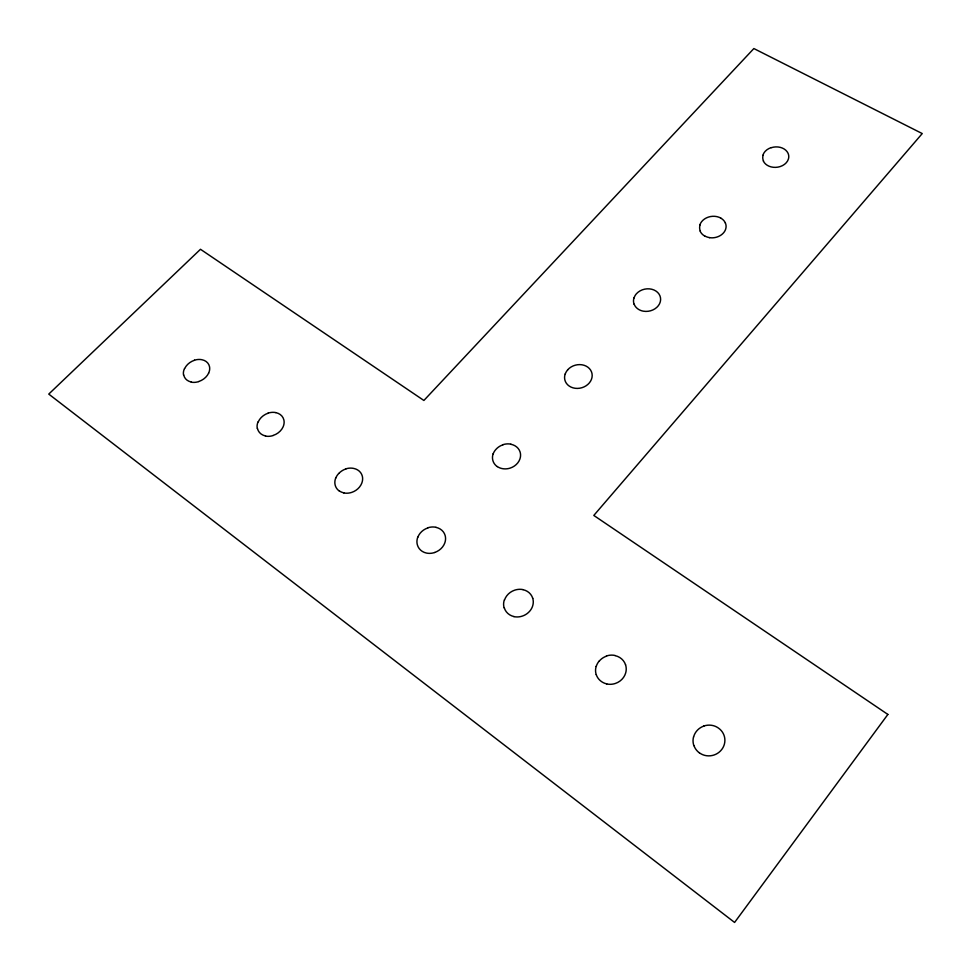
<?xml version="1.0" encoding="UTF-8"?>
<svg xmlns="http://www.w3.org/2000/svg" width="971" height="971" viewBox="0 0 971 971"><rect width="100%" height="100%" fill="white"/><g stroke="black" fill="none" stroke-linecap="round" stroke-linejoin="round"><path stroke-width="1.46" d="M208.619 373.155A13.679 10.645 -28.3 0 1 198.764 381.494M191.36 382.028A13.679 10.645 -28.3 0 1 183.737 374.976M184.684 368.519A13.679 10.645 -28.3 0 1 194.516 360.253M208.619 373.192A13.788 10.73 -28.3 0 0 209.518 366.686A13.679 10.645 -28.3 0 0 201.859 359.707A13.788 10.73 -28.3 0 0 194.394 360.217M198.691 381.603A13.788 10.73 -28.3 0 1 191.238 382.161M183.543 375.049A13.788 10.73 -28.3 0 1 184.49 368.555M275.776 412.626A13.995 11.264 -28.1 0 1 283.884 419.97A14.092 11.349 -28.1 0 1 283.144 426.779A13.995 11.264 -28.1 0 1 273.203 435.421M265.581 435.955A13.995 11.264 -28.1 0 1 257.497 428.527M258.298 421.766A13.995 11.264 -28.1 0 1 268.202 413.173M273.13 435.542A14.092 11.349 -28.1 0 1 265.447 436.088M257.291 428.599A14.092 11.349 -28.1 0 1 258.092 421.802M268.081 413.124A14.092 11.349 -28.1 0 1 275.703 412.578M343.855 492.831A14.31 11.931 -27.8 0 1 339.195 490.804M338.83 473.423A14.31 11.931 -27.8 0 1 345.894 468.944M339.11 490.889A14.31 11.931 -27.8 0 1 335.165 485.075A14.419 12.028 -27.8 0 1 335.748 477.914M335.784 477.999A14.31 11.931 -27.8 0 1 338.745 473.46M343.77 492.928A14.419 12.028 -27.8 0 0 351.696 492.394A14.31 11.931 -27.8 0 0 361.746 483.242A14.419 12.028 -27.8 0 0 362.317 476.154A14.31 11.931 -27.8 0 0 353.711 468.423A14.419 12.028 -27.8 0 0 345.81 468.859M763.327 161.016A13.121 10.244 -5.5 0 0 780.126 166.587A13.036 10.171 -5.5 0 0 788.44 158.916A13.121 10.244 -5.5 0 0 787.967 153.102A13.036 10.171 -5.5 0 0 771.338 147.677M762.915 155.202A13.121 10.244 -5.5 0 1 771.217 147.604M763.509 160.992A13.036 10.171 -5.5 0 1 763.097 155.226M725.361 222.942A13.376 10.73 -7.8 0 1 725.689 229.047A13.278 10.657 -7.8 0 1 723.395 233.004A13.266 10.645 -7.8 0 1 717.083 237.009A13.376 10.73 -7.8 0 1 709.449 237.652M704.679 236.014A13.376 10.73 -7.8 0 1 700.115 231.086M699.848 224.981A13.376 10.73 -7.8 0 1 720.798 218.087M700.309 231.062A13.278 10.657 -7.8 0 1 700.042 225.017M720.798 218.135A13.278 10.657 -7.8 0 1 725.361 222.99M709.546 237.604A13.266 10.645 -7.8 0 1 704.788 235.965M634.112 304.275A13.643 11.227 -10.9 0 1 634.002 297.866M634.184 304.263A13.533 11.142 -10.9 0 0 638.663 309.433A13.545 11.142 -10.9 0 0 643.457 311.193A13.643 11.227 -10.9 0 0 659.527 303.814A13.643 11.227 -10.9 0 0 654.005 290.001A13.643 11.227 -10.9 0 0 636.442 293.74A13.533 11.142 -10.9 0 0 634.075 297.903M567.744 369.733A13.946 11.737 -15 0 1 590.574 370.048A13.946 11.737 -15 0 1 579.699 388.218A13.946 11.737 -15 0 1 565.158 374.053M565.231 374.029A13.849 11.664 -15 0 1 567.829 369.72M497.383 466.59A14.213 12.174 -20.5 0 0 502.238 468.605A14.31 12.259 -20.5 0 0 510.2 468.095A14.213 12.174 -20.5 0 0 519.91 459.016A14.322 12.259 -20.5 0 0 520.068 451.916A14.213 12.174 -20.5 0 0 510.88 444.269M502.966 444.815A14.213 12.174 -20.5 0 0 496.035 449.282A14.213 12.174 -20.5 0 0 493.195 453.797M497.298 466.626A14.213 12.174 -20.5 0 1 492.965 460.837A14.31 12.259 -20.5 0 1 493.159 453.712M502.881 444.694A14.31 12.259 -20.5 0 1 510.843 444.148M417.773 537.315A14.65 12.672 -27.1 0 1 427.847 527.933M434.607 552.535A14.759 12.769 -27.1 0 1 426.415 553.057A14.65 12.672 -27.1 0 1 417.336 544.743A14.759 12.769 -27.1 0 1 417.736 537.242M427.798 527.799A14.759 12.769 -27.1 0 1 435.918 527.277M434.668 552.463A14.662 12.672 -27.1 0 0 444.779 542.983A14.759 12.769 -27.1 0 0 445.143 535.494A14.662 12.672 -27.1 0 0 435.991 527.374M504.532 599.981A15.014 13.473 -25.8 0 1 514.666 590.174A15.123 13.57 -25.8 0 1 522.981 589.603M523.017 589.676A15.014 13.473 -25.8 0 1 532.739 598.306M532.739 598.257A15.123 13.57 -25.8 0 1 532.594 606.135A15.014 13.473 -25.8 0 1 529.729 611.16A15.014 13.46 -25.8 0 1 522.398 616.075A15.123 13.57 -25.8 0 1 513.89 616.621M504.107 607.822A15.123 13.57 -25.8 0 1 504.313 599.957M513.999 616.561A15.014 13.46 -25.8 0 1 504.289 607.822M606.717 683.887A15.402 14.334 -22.5 0 1 601.316 681.448A15.39 14.334 -22.5 0 1 596.255 674.651M599.143 661.215A15.402 14.334 -22.5 0 1 606.547 656.141M615.177 655.656A15.402 14.334 -22.5 0 1 625.555 664.795M596.23 666.434A15.39 14.334 -22.5 0 1 599.058 661.202M606.632 683.936A15.512 14.444 -22.5 0 0 615.396 683.45A15.402 14.334 -22.5 0 0 625.652 673.037A15.512 14.444 -22.5 0 0 625.542 664.747M596.194 674.614A15.512 14.444 -22.5 0 1 596.17 666.337M606.438 655.983A15.512 14.444 -22.5 0 1 615.129 655.486M703.914 726.053A15.839 15.257 -11.8 0 0 696.401 731.369A15.827 15.257 -11.8 0 0 693.646 736.855M693.852 745.607A15.961 15.378 -11.8 0 1 693.537 736.88M703.854 726.017A15.961 15.378 -11.8 0 1 712.86 725.543A15.839 15.257 -11.8 0 1 718.528 728.141A15.839 15.257 -11.7 0 1 724.026 735.302A15.961 15.378 -11.8 0 1 724.415 744.041A15.839 15.257 -11.7 0 1 721.671 749.588A15.827 15.257 -11.8 0 1 714.122 754.977A15.961 15.378 -11.8 0 1 705.031 755.438A15.827 15.257 -11.8 0 1 699.411 752.816M699.338 752.828A15.827 15.257 -11.8 0 1 693.949 745.594M887.87 714.438L734.586 922.45L48.756 394.092L200.487 249.28L423.89 400.465L753.86 48.55L922.244 133.561L593.803 515.443L887.87 714.438"/></g></svg>
